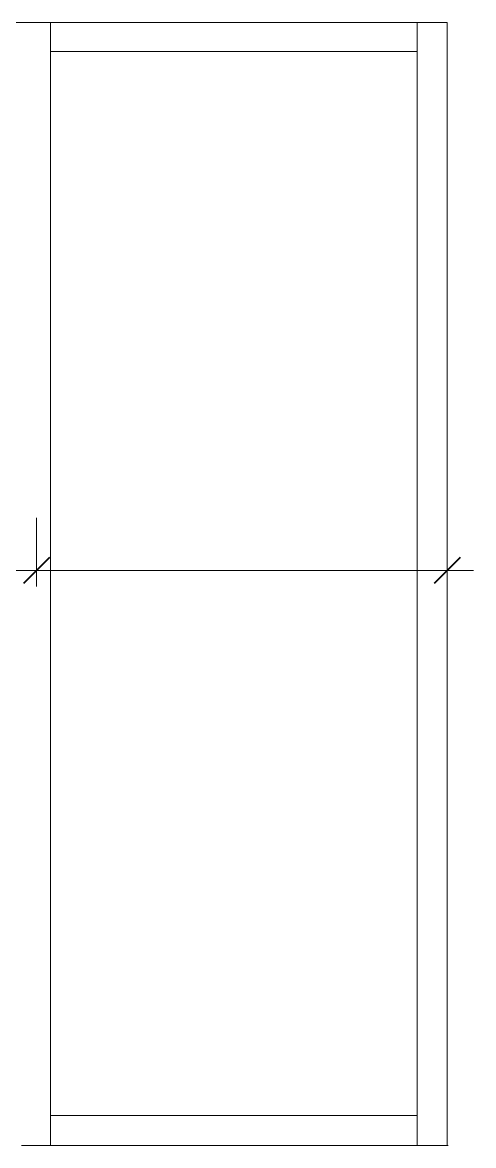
# Model space of a CAD drawing. Header units: inches. Extents: x -6061 to 13621, y -296 to 7483.
# Drawn here: x -5772.9 to -5734.3, y 286.9 to 382.9 of the extents above; entities that cross this region are included whole.
import ezdxf

# ---------------------------------------------------------------- set-up
doc = ezdxf.new("R2010")
doc.units = ezdxf.units.IN
doc.header["$MEASUREMENT"] = 0
doc.layers.get('0').update_dxf_attribs({"linetype": 'CONTINUOUS'})

msp = doc.modelspace()

# ---------------------------------------------------------------- linework, layer by layer
at = {"color": 7, "linetype": 'Continuous', "lineweight": 18, "true_color": 0x000007}
for p, q in [((-5913.09144, 382.88145), (-5736.57198, 382.88145)), ((-5736.49189, 286.85294), (-5736.57198, 286.85294))]:
    msp.add_line(p, q, dxfattribs=at)
at = {"color": 7, "linetype": 'Continuous', "lineweight": 9, "true_color": 0x000007}
for p, q in [((-5772.93307, 382.88145), (-5770.45026, 382.88145)), ((-5770.45026, 380.39864), (-5770.45026, 382.88145)), ((-5739.13488, 382.88145), (-5770.45026, 382.88145)), ((-5770.45026, 382.88145), (-5770.45026, 286.85294)), ((-5739.13488, 382.88145), (-5739.13488, 380.39864)), ((-5739.13488, 382.88145), (-5736.57198, 382.88145)), ((-5739.13488, 286.85294), (-5739.13488, 382.88145)), ((-5736.57198, 286.85294), (-5736.57198, 382.88145)), ((-5739.13488, 380.39864), (-5770.45026, 380.39864)), ((-5770.45026, 380.39864), (-5770.45026, 289.41584)), ((-5739.13488, 380.39864), (-5770.45026, 380.39864)), ((-5739.13488, 289.41584), (-5739.13488, 380.39864)), ((-5771.65162, 336.02851), (-5771.65162, 340.51357)), ((-5736.57198, 336.02851), (-5736.57198, 340.51357)), ((-5808.97379, 336.02851), (-5771.65162, 336.02851)), ((-5771.65162, 336.02851), (-5734.32945, 336.02851)), ((-5771.65162, 336.02851), (-5771.65162, 334.66697)), ((-5736.57198, 336.02851), (-5736.57198, 334.66697)), ((-5770.45026, 289.41584), (-5739.13488, 289.41584)), ((-5770.45026, 286.85294), (-5770.45026, 289.41584)), ((-5770.45026, 289.41584), (-5739.13488, 289.41584)), ((-5739.13488, 289.41584), (-5739.13488, 286.85294)), ((-5772.93307, 286.85294), (-5770.45026, 286.85294)), ((-5770.45026, 286.85294), (-5772.93307, 286.85294)), ((-5739.13488, 286.85294), (-5770.45026, 286.85294)), ((-5770.45026, 286.85294), (-5739.13488, 286.85294)), ((-5736.57198, 286.85294), (-5739.13488, 286.85294)), ((-5739.13488, 286.85294), (-5736.57198, 286.85294))]:
    msp.add_line(p, q, dxfattribs=at)
at = {"color": 7, "linetype": 'Continuous', "lineweight": 40, "true_color": 0x000007}
for p, q in [((-5771.65162, 336.02851), (-5770.53035, 337.14977)), ((-5736.57198, 336.02851), (-5735.45071, 337.14977)), ((-5771.65162, 336.02851), (-5772.77289, 334.90724)), ((-5736.57198, 336.02851), (-5737.69325, 334.90724))]:
    msp.add_line(p, q, dxfattribs=at)

doc.saveas('drawing.dxf')
